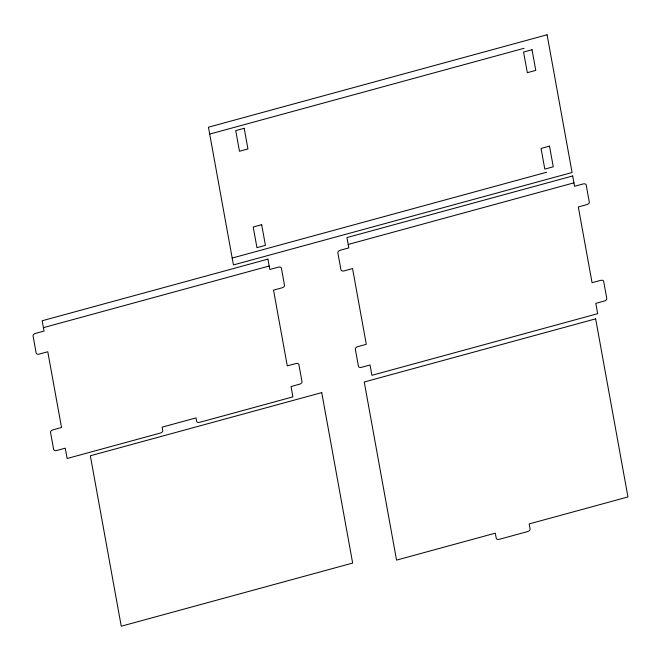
<?xml version="1.0" encoding="UTF-8"?>
<svg xmlns="http://www.w3.org/2000/svg" width="661" height="661" viewBox="0 0 661 661"><rect width="100%" height="100%" fill="white"/><g stroke="black" fill="none" stroke-linecap="round" stroke-linejoin="round"><path stroke-width="0.99" d="M209.702 134.092L524.074 48.286M232.185 258.054L546.556 172.248M43.411 327.649L269.167 266.028M348.19 244.463L573.946 182.841M547.093 34.777L208.455 127.201L233.432 264.937L572.071 172.513L547.093 34.777M244.19 128.292L235.729 130.605L239.472 151.262L247.941 148.948L244.19 128.292M532.039 49.724L523.57 52.037L527.321 72.702L535.782 70.388L532.039 49.724M261.682 224.707L253.213 227.02L256.955 247.677L265.425 245.363L261.682 224.707M549.522 146.139L541.053 148.452L544.804 169.117L553.265 166.803L549.522 146.139M267.92 259.137L42.164 320.759L44.039 331.087L35.57 333.4A2.933 1.743 -18 0 0 33.058 335.895L36.181 353.106A2.933 1.743 -18 0 0 39.313 354.065L47.782 351.751L61.523 427.502L53.054 429.815A2.933 1.743 -18 0 0 50.542 432.311L53.665 449.521A2.933 1.743 -18 0 0 56.805 450.472L65.265 448.166L67.141 458.494L160.268 433.079A2.933 1.743 -18 0 0 162.78 430.584L162.152 427.138L196.02 417.901L196.639 421.346A2.933 1.743 -18 0 0 199.771 422.296L292.897 396.873L291.03 386.545L299.491 384.231A2.933 1.743 -18 0 0 302.003 381.744L298.879 364.525A2.933 1.743 -18 0 0 295.748 363.575L287.279 365.888L273.538 290.129L282.007 287.824A2.933 1.743 -18 0 0 284.519 285.329L281.396 268.11A2.933 1.743 -18 0 0 278.264 267.16L269.795 269.473L267.92 259.137M572.699 175.958L346.942 237.572L348.81 247.908L340.349 250.213A2.933 1.743 -18 0 0 337.837 252.709L340.96 269.928A2.933 1.743 -18 0 0 344.092 270.878L352.561 268.564L366.293 344.315L357.832 346.628A2.933 1.743 -18 0 0 355.321 349.124L358.444 366.334A2.933 1.743 -18 0 0 361.575 367.293L370.044 364.979L371.92 375.308L597.676 313.694L595.801 303.358L604.27 301.052A2.933 1.743 -18 0 0 606.781 298.557L603.658 281.338A2.933 1.743 -18 0 0 600.519 280.388L592.058 282.701L578.317 206.943L586.786 204.637A2.933 1.743 -18 0 0 589.298 202.142L586.175 184.923A2.933 1.743 -18 0 0 583.035 183.973L574.574 186.286L572.699 175.958M321.742 392.617L90.342 455.776L121.252 626.223L352.652 563.065L321.742 392.617M595.652 318.842L364.244 382L396.542 560.123L495.312 533.163L496.254 538.327A2.933 1.743 -18 0 0 499.385 539.277L527.61 531.576A2.933 1.743 -18 0 0 530.114 529.081L529.18 523.917L627.95 496.956L595.652 318.842"/></g></svg>
